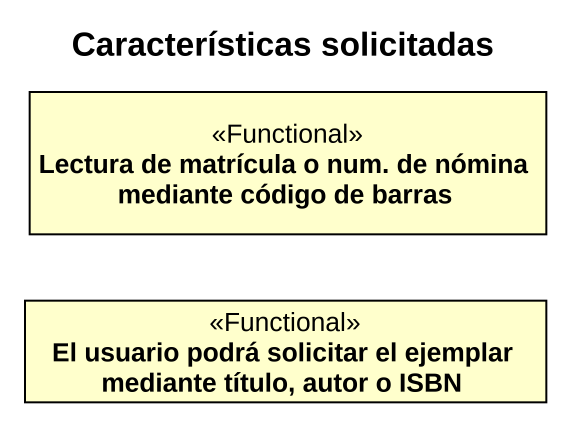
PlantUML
@startuml
title Características solicitadas
hide circle
hide empty members
class "Lectura de matrícula o num. de nómina mediante código de barras" as Lectura_de_matrícula_o_num <<Functional>>
class "El usuario podrá solicitar el ejemplar mediante título, autor o ISBN" as El_usuario_podrá_solicitar <<Functional>>
@enduml
